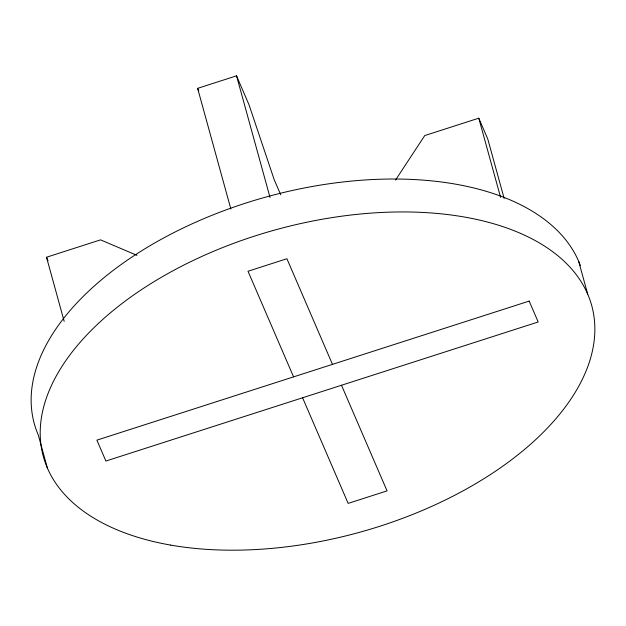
<?xml version="1.0" encoding="UTF-8"?>
<svg xmlns="http://www.w3.org/2000/svg" width="626" height="626" viewBox="0 0 626 626"><rect width="100%" height="100%" fill="white"/><g stroke="black" fill="none" stroke-linecap="round" stroke-linejoin="round"><path stroke-width="0.94" d="M395.53 180.069L424.749 135.568L478.78 118.189L487.795 139.082L504.157 198.473M230.869 209.029L197.628 88.344L236.534 75.832L249.046 104.847L274.165 179.592L280.714 194.772M64.173 321.349L46.512 257.239L100.543 239.86L136.969 255.353M332.476 364.363L286.911 258.734L248.006 271.254L293.578 376.875M341.491 385.256L387.064 490.878L348.158 503.39L302.585 397.768M197.628 88.344L198.763 90.981M46.512 257.239L48.014 260.721M578.635 261.23L587.704 294.157M478.78 118.189L500.597 197.386M236.534 75.832L270.033 197.456M47.365 467.974L38.296 435.047A284.384 156.962 -15.4 0 1 249.962 201.76A284.384 156.962 -15.4 0 1 580.404 265.659M529.166 301.09L96.889 440.148L105.904 461.041L538.18 321.983L529.166 301.09M170.757 545.113A284.384 156.962 -15.4 0 0 594.7 334.667A284.384 156.962 -15.4 0 0 187.151 263.413A284.384 156.962 -15.4 0 0 170.757 545.113"/></g></svg>
